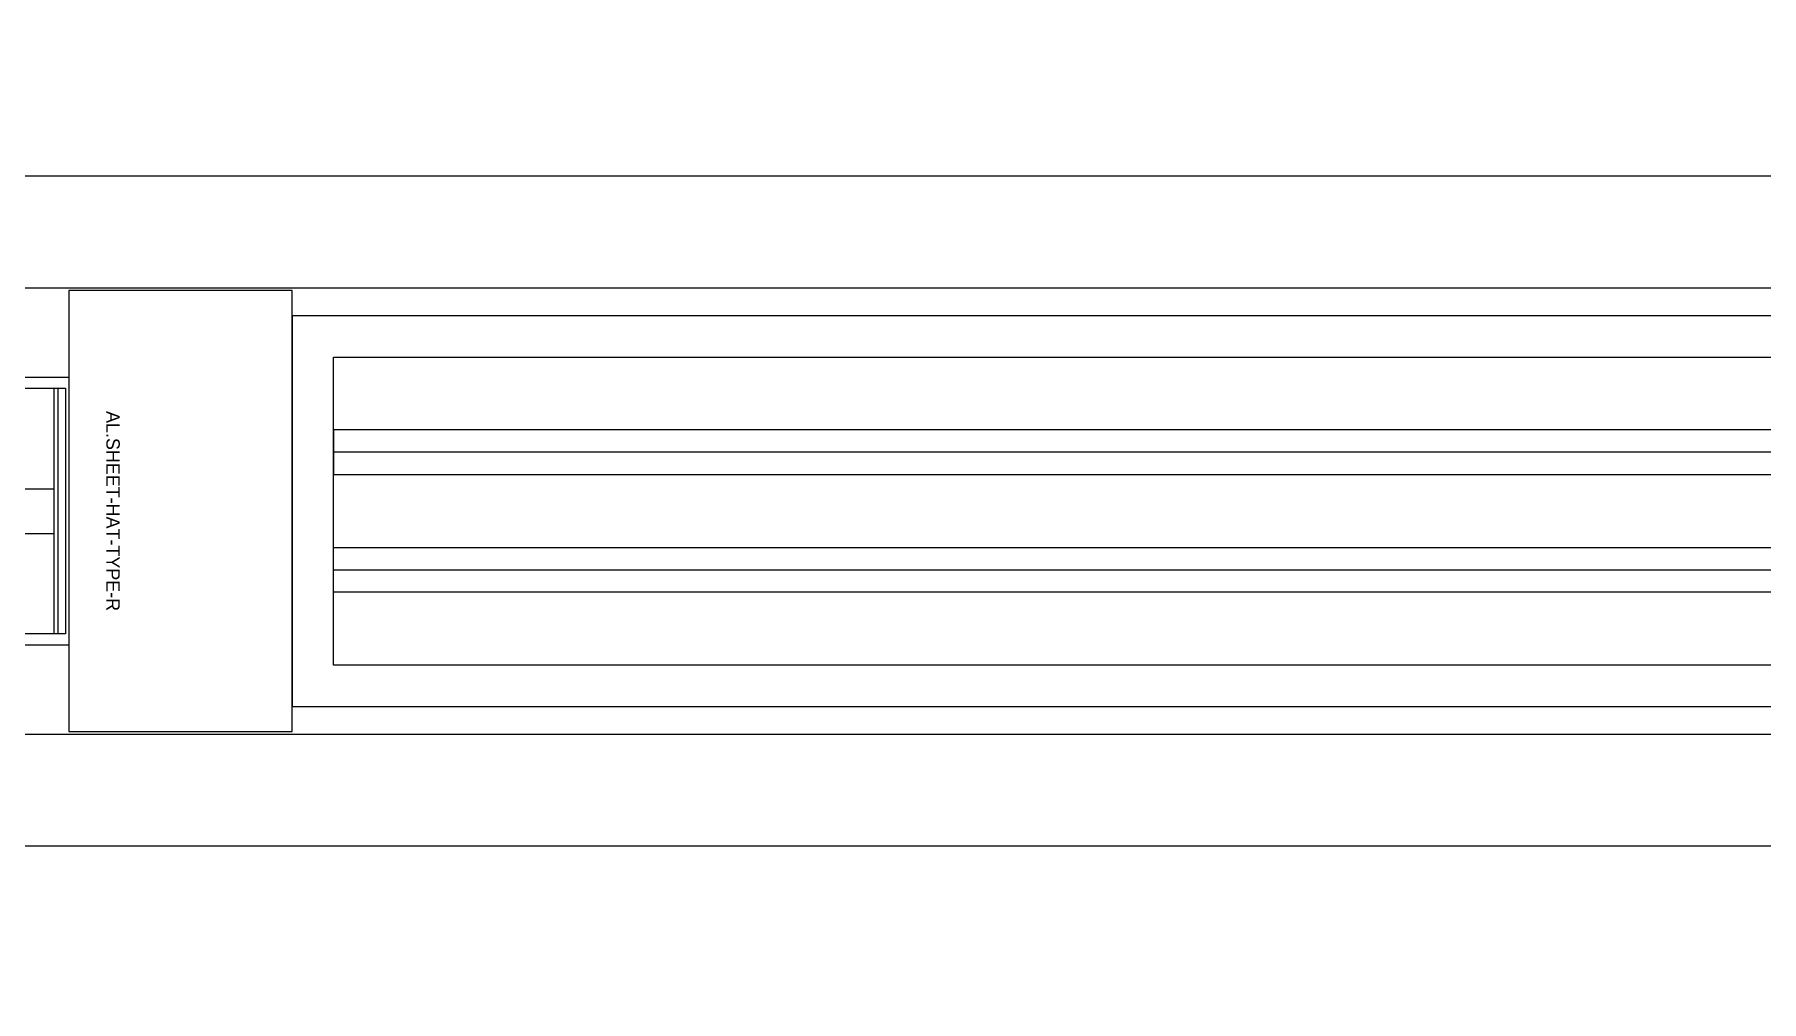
# Model space of a CAD drawing. Header units: millimetres. Extents: x -853228 to -744682, y -17776 to 32484.
# Drawn here: x -780998 to -780224, y 6892 to 7325 of the extents above; entities that cross this region are included whole.
import ezdxf
from ezdxf.enums import TextEntityAlignment as Align
from ezdxf.xclip import XClip

# ---------------------------------------------------------------- set-up
doc = ezdxf.new("R2010")
doc.units = ezdxf.units.MM
doc.header["$XCLIPFRAME"] = 0
for name, color, linetype in [('000 - WIPEOUT', 250, 'Continuous'), ('001 - ASCESSORIES', 251, 'Continuous'), ('008 - LIGHTING', 1, 'Continuous'), ('A04_TUBE SERIES', 2, 'Continuous'), ('A11_ALU.SOLID SHEET', 2, 'Continuous')]:
    doc.layers.add(name, color=color, linetype=linetype)

# ---------------------------------------------------------------- blocks, each defined once
blk = doc.blocks.new('*U627')
at = {"color": 1}
blk.add_wipeout([(600, -60), (-600, -60), (-600, 60), (600, 60)], dxfattribs=at).dxf.layer = '000 - WIPEOUT'
at = {"layer": '001 - ASCESSORIES', "color": 0}
blk.add_lwpolyline([(600, -60), (-600, -60), (-600, 60), (600, 60)], close=True, dxfattribs=at)
at = {"layer": '001 - ASCESSORIES'}
for points in [[(595, -55), (-595, -55), (-595, 55), (595, 55)], [(598.5, -55), (593.5, -55), (593.5, 55), (598.5, 55)]]:
    blk.add_lwpolyline(points, close=True, dxfattribs=at)
for points in [[(558.77, 10), (593.5, 10)], [(558.77, -10), (593.5, -10)]]:
    blk.add_lwpolyline(points, dxfattribs=at)
blk = doc.blocks.new('*U629')
at = {"layer": '001 - ASCESSORIES', "color": 0, "linetype": 'ByBlock'}
blk.add_lwpolyline([(800, 87.5), (-800, 87.5), (-800, -87.5), (800, -87.5)], close=True, dxfattribs=at)
at = {"layer": '001 - ASCESSORIES', "linetype": 'ByBlock'}
for points in [[(-781.5, 69), (781.5, 69), (781.5, -69), (-781.5, -69)], [(781.5, 36.33), (-781.5, 36.33), (-781.5, 16.33), (781.5, 16.33)], [(-781.5, -16.33), (781.5, -16.33), (781.5, -36.33), (-781.5, -36.33)]]:
    blk.add_lwpolyline(points, close=True, dxfattribs=at)
for points in [[(781.5, 26.33), (-781.5, 26.33)], [(-781.5, -26.33), (781.5, -26.33)]]:
    blk.add_lwpolyline(points, dxfattribs=at)
blk = doc.blocks.new('*U637')
blk.add_attdef('EXTR.OVL-LENGTH_', (-25, -59.09), '', height=5)
blk.add_wipeout([(-25, 0), (25, 0), (25, 7640), (-25, 7640)]).dxf.layer = '000 - WIPEOUT'
at = {"layer": 'A04_TUBE SERIES', "color": 0}
blk.add_lwpolyline([(-25, 0), (25, 0), (25, 7640), (-25, 7640)], close=True, dxfattribs=at)
blk = doc.blocks.new('*U638')
blk.add_attdef('EXTR.OVL-LENGTH_', (-25, -59.09), '', height=5)
blk.add_wipeout([(-25, 0), (25, 0), (25, 7640), (-25, 7640)]).dxf.layer = '000 - WIPEOUT'
at = {"layer": 'A04_TUBE SERIES', "color": 0}
blk.add_lwpolyline([(-25, 0), (25, 0), (25, 7640), (-25, 7640)], close=True, dxfattribs=at)
blk = doc.blocks.new('*U894')
at = {"layer": 'A11_ALU.SOLID SHEET', "color": 0}
blk.add_lwpolyline([(100, -98.8), (100, 98.8), (0, 98.8), (0, -98.8)], close=True, dxfattribs=at)
at = {"layer": 'Defpoints', "color": 250}
blk.add_point((0, 0), dxfattribs=at)
blk.add_text('AL.SHEET-HAT-TYPE-R', height=6, rotation=270, dxfattribs=at).set_placement((15, 0), align=Align.BOTTOM_CENTER)
blk = doc.blocks.new('*U986')
at = {"layer": '008 - LIGHTING'}
blk.add_blockref('*U629', (-35400, 3532.5), dxfattribs=at)
at = {"layer": 'A11_ALU.SOLID SHEET', "color": 1, "rotation": 1.505985008339329e-10}
blk.add_blockref('*U894', (-36300, 3532.5), dxfattribs=at)
at = {"layer": '008 - LIGHTING'}
blk.add_blockref('*U627', (-36900, 3532.5), dxfattribs=at)
at = {"layer": 'A04_TUBE SERIES', "linetype": 'ByBlock', "rotation": 270}
for name, p in [('*U638', (-38250, 3657.5)), ('*U637', (-38250, 3407.5))]:
    blk.add_blockref(name, p, dxfattribs=at)

msp = doc.modelspace()

# ---------------------------------------------------------------- block references
ref = msp.add_blockref('*U986', (-744682.37, 3579.02))
XClip(ref).set_block_clipping_path([(-104690.1238047113, -9620.0077451946), (-34092.6543255158, 14393.0014498748)])

# ---------------------------------------------------------------- next in the draw order: linework, layer by layer
msp.add_spline([(-835882.37, 3579.02), (-801682.37, 12088.47), (-758836, 27096.51), (-744682.37, 3579.02)], degree=3)

doc.saveas('drawing.dxf')
